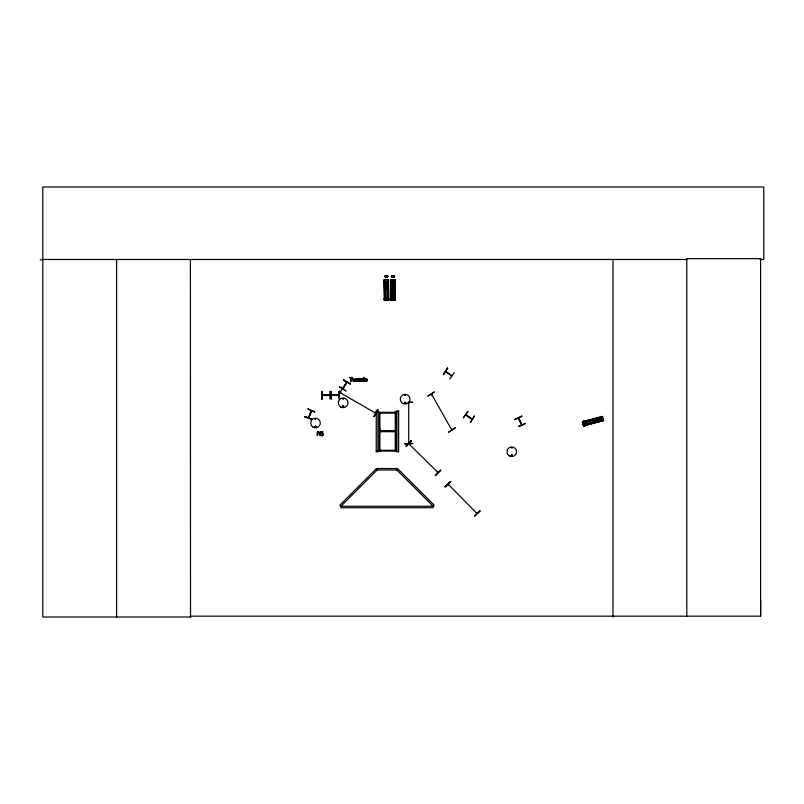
<?xml version="1.0" encoding="UTF-8"?>
<svg xmlns="http://www.w3.org/2000/svg" width="804" height="804" viewBox="0 0 804 804"><rect width="100%" height="100%" fill="white"/><g stroke="black" fill="none" stroke-linecap="round" stroke-linejoin="round"><path stroke-width="1.21" d="M760.041 259.481L763.8 259.481L763.8 186.99L42.793 186.99L42.793 617.01L190.508 617.01L190.407 616.165L760.594 616.165L760.705 600.618M340.886 392.734L340.243 392.332M518.399 418.09L521.726 425.014L521.635 424.11M438.009 472.571L408.723 443.677L409.166 444.22M437.265 472.26L437.949 472.481M477.154 513.173L476.742 512.751M346.735 382.041L342.906 388.754L346.956 382.181M445.738 371.337L451.918 375.629M408.663 402.392L408.673 403.126M314.766 426.643C316.706 424.391 315.922 428.854 314.846 426.813M315.057 426.643C316.505 424.964 315.48 428.572 315.118 426.411M342.444 406.231C343.73 408.894 344.132 404.382 342.564 406.07M342.645 406.422C344.022 404.693 343.408 408.291 342.725 406.301M343.589 398.834L342.765 398.945L343.539 398.744M343.831 406.593L343.509 405.819M404.724 395.196L405.548 395.086L404.774 395.297M404.623 402.774C406.492 401.236 404.573 404.734 404.914 402.382M405.839 402.774C403.719 405.196 405.126 399.95 405.789 403.146M511.243 455.335C512.791 453.647 511.736 457.285 511.364 455.104M512.168 447.868L511.404 447.547L512.098 447.949M512.48 455.526C511.254 452.632 510.681 457.828 512.46 455.335M386.161 299.299L386.764 299.329L386.171 300.204M451.697 429.085L451.969 429.537M304.827 416.864L312.153 419.236L304.837 416.834M311.62 410.774L308.686 417.899M521.937 424.773L518.711 417.939L518.721 418.743M408.955 443.476L409.035 442.622M329.69 395.417L322.133 395.498M331.409 394.995L339.077 394.955M311.078 410.754L311.59 410.854L308.786 417.768M338.082 395.709L341.971 389.086M373.9 416.392L377.699 409.708M374.141 416.532L377.94 409.849M431.838 394.824L431.457 394.091M339.479 386.523L345.891 390.744M343.057 387.799L342.604 388.513M342.645 388.443L346.695 382.101M346.926 382.282L342.866 388.593L342.936 387.91M350.313 383.82L343.64 380.001L350.293 383.85M311.108 410.774L308.434 417.799M447.557 368.081L443.456 374.594L447.526 368.061M443.436 374.584L447.788 368.242M449.737 379.006L454.2 372.754M463.305 417.678L467.757 411.417M463.566 417.859L467.988 411.578M329.69 395.377L322.253 395.387M411.236 440.572L406.12 446.31L411.216 440.542M406.11 446.3L411.477 440.813M440.682 470.008L435.215 475.405M435.487 475.677L440.893 470.209M445.044 486.732L450.722 481.536L445.014 486.701M445.285 486.963L450.682 481.495M474.42 516.108L480.109 510.932L474.41 516.098M474.45 516.138L479.847 510.661M386.232 300.173L386.754 300.173M376.232 411.628L379.267 412.331L395.92 412.331L396.935 411.628M427.929 396.01L434.391 391.849L427.979 396.101M431.527 394.211L451.707 429.788M431.537 394.955L431.446 394.161M408.995 443.456L409.467 444.029M465.948 414.673L466.31 415.356M471.536 418.603L471.898 419.286M521.826 415.959L514.902 419.296M515.022 419.547L521.967 416.251M525.354 423.386L518.389 426.633L525.474 423.648M512.108 455.938L511.585 456.009M340.132 392.653L375.568 413.135M448.109 484.179L476.943 513.465L476.47 512.912M451.808 375.991L445.516 371.609M466.008 414.713L472.119 418.964M471.978 419.276L465.767 414.874M602.538 416.633L582.438 422.02L583.533 426.019M582.448 422.06L602.548 416.673M582.498 422.221L601.442 417.246M582.558 422.472L601.472 417.387M582.578 422.542L601.503 417.477M582.639 422.783L602.739 417.356M593.332 420.09L582.689 422.944L593.352 420.19M595.694 419.457L600.427 418.191M595.714 419.557L600.447 418.271M582.799 423.306L583.101 424.442M584.367 424.411L603.281 419.326M584.387 424.492L603.301 419.417M583.262 425.035L603.362 419.618M583.372 425.437L603.482 420.07M583.503 425.929L603.633 420.633L602.467 416.351L582.357 421.728L582.709 423.035M322.324 395.035L329.69 395.025M339.047 395.317L331.489 395.327M392.744 300.173L393.267 300.173L392.784 299.349M405.327 403.447L404.653 403.266M448.17 484.229L448.531 484.963L448.009 484.51M396.935 451.114L376.232 451.114M384.975 276.094L387.538 276.073M391.699 276.094L394.261 276.073M384.553 276.445L387.97 276.415M384.553 276.606L387.97 276.576M391.277 276.445L394.694 276.415M391.277 276.606L394.694 276.576M387.548 276.928L384.985 277.058L384.975 275.782L387.538 275.752L387.548 277.028M391.709 277.058L394.272 277.028L394.261 275.752L391.699 275.782L391.709 277.058L394.272 276.928M384.262 300.485L388.704 300.415L388.473 279.611L384.041 279.671L384.362 300.485M390.543 279.671L394.985 279.611L395.196 300.415L390.774 300.485L390.543 279.671L390.865 300.485M384.362 281.782L388.201 281.742M390.865 281.782L394.714 281.742M384.372 283.189L388.211 283.149M390.885 283.189L394.724 283.149M384.392 285.309L388.242 285.259M390.905 285.309L394.744 285.259M384.412 287.179L388.252 287.139M390.925 287.179L394.764 287.139M384.433 289.289L388.282 289.249M390.945 289.289L394.784 289.249M384.533 298.354L388.382 298.314M391.046 298.354L394.895 298.314M383.9 298.957L389.025 298.897M390.412 298.957L395.538 298.897M383.91 299.118L389.025 299.058M390.412 299.118L395.538 299.058M392.674 299.299L393.277 299.289M392.674 299.329L393.277 299.329M321.771 399.096L322.143 391.407L321.801 399.096M329.881 399.045L329.881 391.357M408.311 401.889L412.703 402.291L408.311 402.322M408.733 443.376L408.733 402.392L408.733 403.085M405.025 443.587L412.703 443.537M40.2 259.782L42.793 259.772M42.793 259.481L686.797 259.481M331.409 398.965L330.987 391.287L331.308 398.965M339.519 398.965L339.097 391.287L339.489 398.965M379.91 413.135L395.277 413.135M379.91 429.808L380.553 429.808L379.91 429.004M379.91 430.612L395.277 430.612M379.91 430.884L380.553 430.884L379.91 430.08M379.91 431.698L395.277 431.698M379.91 450.25L395.277 450.25M315.62 418.653L315.299 419.427L315.701 418.723M431.567 394.895L431.215 394.292L431.607 394.965M304.957 416.522L312.133 419.286M375.096 412.492L375.649 412.764M374.965 412.723L375.568 413.075M343.66 379.95L350.142 384.081M339.268 386.855L345.74 390.985M465.717 414.944L472.048 419.386M451.667 429.105L452.009 429.678M379.91 449.446L380.553 450.25M518.339 418.07L521.655 425.055M583.151 423.567L583.955 423.396M600.498 417.186L601.492 420.894M599.141 417.547L600.136 421.256M597.101 418.09L598.096 421.809M595.282 418.572L596.277 422.281M593.241 419.125L594.236 422.834M584.498 421.467L585.493 425.185M583.744 421.005L585.071 425.959M583.583 421.055L584.91 425.999M583.975 423.276L584.136 423.859M582.84 423.577L583 424.17M394.895 279.611L395.116 300.415M394.684 279.611L394.915 300.425M394.704 300.425L394.483 279.611L394.613 300.425M394.161 280.837L394.322 286.958M394.251 289.41L394.462 300.425M394.201 300.425L393.94 279.621L394.121 300.435M393.669 280.847L393.809 286.968M393.759 289.42L393.94 299.209M393.578 300.435L392.402 300.445M391.91 280.887L391.88 287.008M392 289.45L392.091 299.249M391.397 280.887L391.397 287.008M391.498 289.46L391.528 299.249M391.226 287.008L391.136 279.671L391.267 299.259M391.257 289.46L391.367 300.465M390.844 279.671L391.035 300.485M388.382 279.611L388.613 300.415M388.211 279.611L388.402 300.425M387.97 279.611L388.121 300.425L387.89 280.837M387.649 280.837L387.789 286.958M387.739 289.41L387.94 300.425M387.468 279.621L387.649 300.435M387.297 286.968L387.237 280.847L387.206 286.968M387.327 289.42L387.438 299.209M387.237 289.42L387.357 299.209M387.066 300.435L385.89 300.445M385.498 289.45L385.598 299.249L385.397 289.45M385.126 279.661L385.277 300.475M384.895 280.887L384.955 287.008L384.794 280.887M384.985 289.46L385.096 299.249L384.895 289.46M384.624 279.671L384.855 300.465M384.372 279.671L384.603 300.485L384.302 279.671M322.123 391.407L322.143 399.096M760.594 616.165L760.594 258.647L686.797 258.647L686.797 616.165M612.99 259.481L612.99 617.01M395.92 412.331L395.92 451.054M395.277 411.256L395.277 451.054M379.91 412.331L379.91 451.054M379.267 412.331L379.267 451.054M339.147 391.287L339.198 398.965M190.397 259.481L190.508 617.01M116.6 259.481L116.6 617.01M367.267 380.031L366.895 381.217A1.206 1.206 0 0 1 366.202 381.609L364.745 380.965L364.916 378.845A1.216 1.216 0 0 1 365.619 378.443L366.202 378.443A1.196 1.196 0 0 1 366.895 378.845L367.267 380.031M358.544 379.689L359.147 381.387L361.096 381.367L359.066 380.332L361.157 380.081L360.644 378.604L359.368 378.533L358.544 379.689M361.488 379.679L361.941 381.408L364.021 381.548L364.021 377.307L363.508 378.624A1.387 1.387 0 0 0 362.493 378.453A1.196 1.196 0 0 0 361.85 378.845L361.488 379.679M320.866 432.512C322.283 434.934 324.514 434.793 320.806 435.477C323.419 437.135 324.695 433.095 321.54 433.095C321.65 431.577 325.228 432.25 321.66 431.668A1.296 1.296 0 0 0 321.057 432.09L320.866 432.512M365.127 379.518C365.498 384.232 368.021 377.066 365.127 379.518M362.051 379.548C362.413 384.071 364.614 377.026 362.051 379.548M385.518 288.003C386.593 291.249 388.03 285.671 385.518 288.003M392.03 288.003C393.106 291.249 394.543 285.671 392.03 288.003M593.935 420.482C594.98 423.738 596.478 418.18 593.935 420.482M359.117 379.347C361.056 381.217 360.705 377.599 359.117 379.347M307.902 408.904L314.917 412.05L307.882 408.934M377.609 409.658L374.172 416.542L377.609 409.658M357.75 378.503L356.996 379.649L355.639 378.503L356.685 380.041L355.629 381.548L356.966 380.403L358.333 381.548L357.288 380.001L358.333 378.503L357.75 378.503M474.38 416.07L470.29 422.592L474.36 416.06M376.071 468.953L339.851 505.173L340.906 506.229L433.115 506.229L434.17 505.173L397.94 468.953L396.885 470.008L377.126 470.008L340.906 506.229L340.906 507.726L433.115 507.726L433.115 506.229L396.885 470.008L396.885 468.511L377.126 468.511L377.126 470.008L376.071 468.953M354.715 381.217L352.996 381.207L352.835 378.503L353.921 381.146L354.715 380.774L355.227 378.503L355.227 381.548L354.715 381.217M455.185 427.849L448.763 432.1L455.185 427.849M603.412 419.819L583.312 425.205L603.432 419.889M603.553 420.341L583.453 425.728L603.563 420.371M412.703 443.436L405.025 443.908L412.703 443.436M352.494 377.488L349.227 377.488L350.584 377.97L350.584 381.548L351.127 381.548L351.127 377.97L352.494 377.488M377.94 410.884L376.232 410.884L376.232 451.868L377.94 451.868L377.94 410.884M398.643 410.884L396.935 410.884L396.935 451.868L398.643 451.868L398.643 410.884M318.052 431.658L317.289 431.658L317.289 435.718L317.791 432.21L320.193 435.718L320.193 431.658L319.68 434.874L318.052 431.658M391.819 300.475L391.628 279.661L391.779 300.475M385.468 287.008L385.397 280.887L385.377 287.008M402.714 403.397A4.864 4.864 0 0 0 410.01 399.186A4.864 4.864 0 0 0 402.714 394.975A4.864 4.864 0 0 0 402.714 403.397M509.364 455.898A4.794 4.794 0 0 0 516.56 451.747A4.794 4.794 0 0 0 509.364 447.597A4.794 4.794 0 0 0 509.364 455.898M313.118 427.195A4.794 4.794 0 0 0 320.304 423.045A4.794 4.794 0 0 0 313.118 418.894A4.794 4.794 0 0 0 313.118 427.195M340.735 407.035A4.864 4.864 0 0 0 348.021 402.824A4.864 4.864 0 0 0 340.735 398.623A4.864 4.864 0 0 0 340.735 407.035"/></g></svg>
